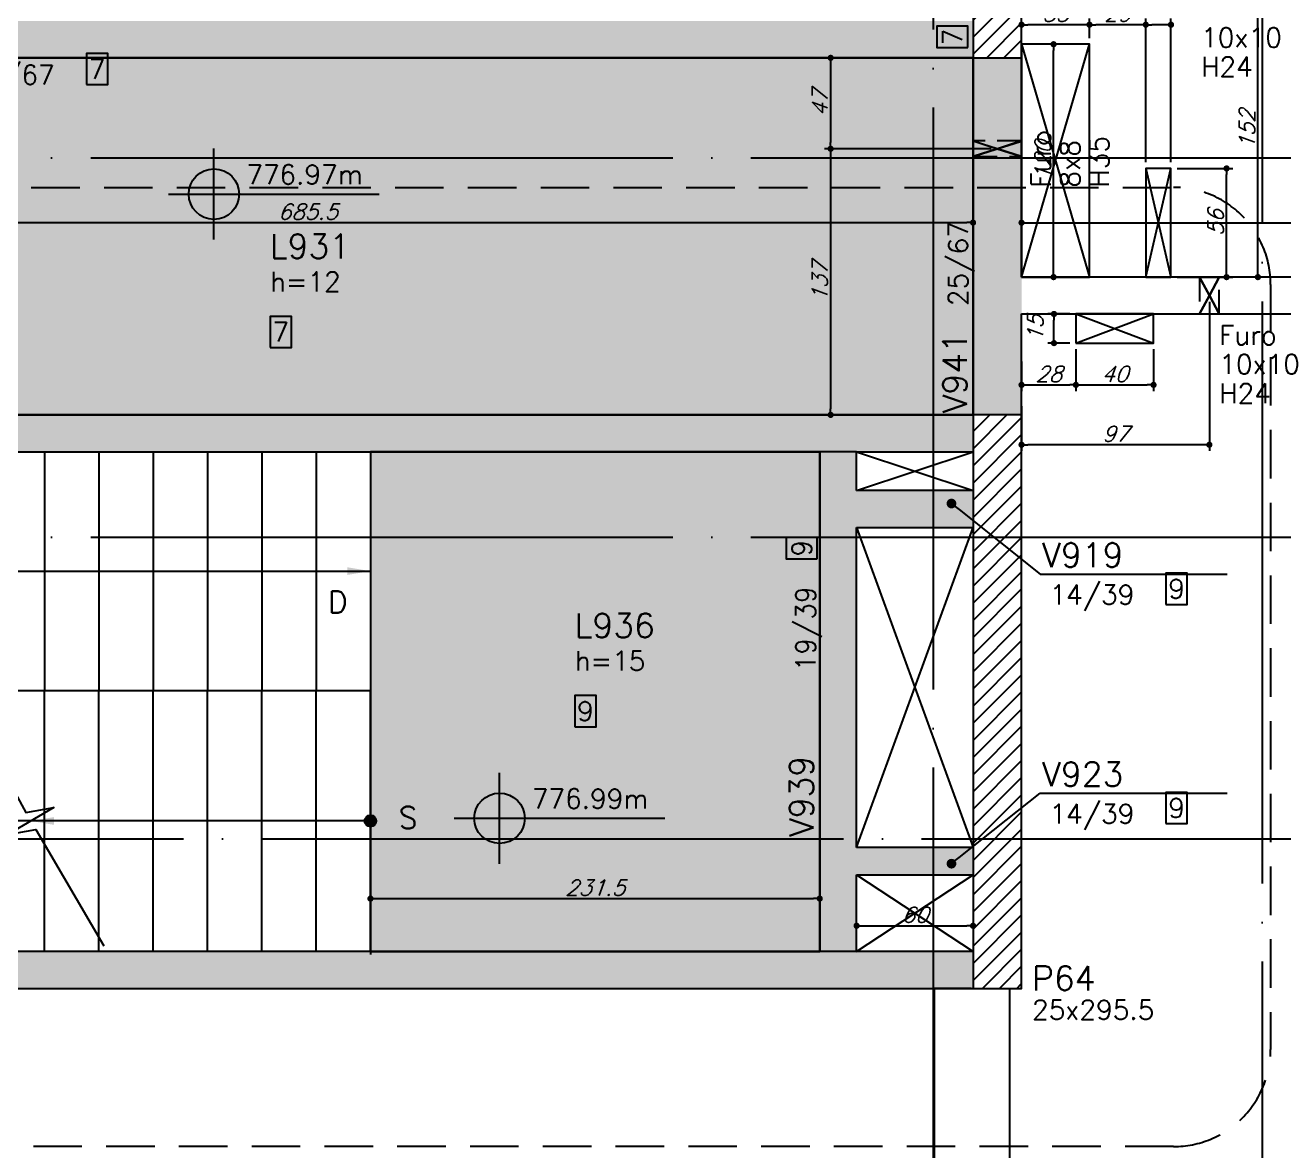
# Model space of a CAD drawing. Extents: x -4245 to 5400, y -2094 to 2406.
# Drawn here: x -1727 to -1079, y 43 to 623 of the extents above; entities that cross this region are included whole.
import ezdxf
from ezdxf import colors
from ezdxf.entities.mleader import LeaderData, LeaderLine
from ezdxf.enums import TextEntityAlignment as Align
from ezdxf.math import Vec2, Vec3

# ---------------------------------------------------------------- set-up
doc = ezdxf.new("R2010")
doc.units = 0
doc.header["$LTSCALE"] = 50
doc.header["$MEASUREMENT"] = 0
for name, pattern in [('DASHED', [0.75, 0.5, -0.25]), ('EIXO', [6.8, 6, -0.4, 0, -0.4]), ('HIDDEN', [0.375, 0.25, -0.125])]:
    doc.linetypes.add(name, pattern=pattern)
doc.layers.get('0').update_dxf_attribs({"linetype": 'CONTINUOUS'})
doc.layers.get('DEFPOINTS').update_dxf_attribs({"linetype": 'CONTINUOUS'})
for name, color, linetype in [('F-AUX', 2, 'CONTINUOUS'), ('F-AUX-RED', 1, 'CONTINUOUS'), ('F-COTAS', 106, 'CONTINUOUS'), ('F-COTAS-FUROS', 50, 'CONTINUOUS'), ('F-DESNIVEL-1', 254, 'CONTINUOUS'), ('F-EIXO', 12, 'EIXO'), ('F-ESCADAS', 2, 'CONTINUOUS'), ('F-FURO-PAREDE', 2, 'HIDDEN'), ('F-FURO-PAREDE-TEXTOS', 2, 'CONTINUOUS'), ('F-LAJES', 3, 'CONTINUOUS'), ('F-LAJES-DIM', 2, 'CONTINUOUS'), ('F-LAJES-NOME', 4, 'CONTINUOUS'), ('F-LAJES-R', 254, 'CONTINUOUS'), ('F-NÍVEL-PLANTA', 2, 'CONTINUOUS'), ('F-PILARES-DIM', 172, 'CONTINUOUS'), ('F-PILARES-HACH', 174, 'CONTINUOUS'), ('F-PILARES-NOME', 170, 'CONTINUOUS'), ('F-PILARES-S', 170, 'CONTINUOUS'), ('F-TEXTO', 6, 'CONTINUOUS'), ('F-VIGAS', 3, 'CONTINUOUS'), ('F-VIGAS-DIM', 2, 'CONTINUOUS'), ('F-VIGAS-NOME', 4, 'CONTINUOUS'), ('F-VÃO', 1, 'CONTINUOUS')]:
    doc.layers.add(name, color=color, linetype=linetype)
doc.layers.add('F-DESNIVEL-2', color=7, linetype='CONTINUOUS', true_color=0xffd1e8)
doc.styles.add('5385-ARQ-PB-BAS-PLA-TER-TORRE-A-106-TXT$0$R60-75', font='simplex.shx', dxfattribs={"height": 0.1125})
doc.styles.add('CP-TEXT-INCL', font='simplex.shx', dxfattribs={"oblique": 20})
doc.styles.add('MCP', font='simplex.shx')
doc.styles.add('ROMANS', font='simplex.shx')
doc.styles.get("Standard").update_dxf_attribs({"font": 'simplex.shx'})
doc.dimstyles.new('CP-COTAS-50', dxfattribs={"dimscale": 0.64, "dimtxt": 12.5, "dimasz": 5, "dimexe": 5, "dimexo": 5, "dimgap": 2.5, "dimtad": 1, "dimdec": 1, "dimdsep": 46, "dimtxsty": 'CP-TEXT-INCL', "dimblk1": 'DOT', "dimblk2": 'DOT', "dimsah": 1, "dimcen": 9, "dimclrd": 256, "dimclre": 256, "dimclrt": 256, "dimadec": 0, "dimazin": 0, "dimtfac": 1, "dimtdec": 1, "dimtmove": 2, "dimatfit": 3, "dimldrblk": 'DOT', "dimfxl": 0, "dimtolj": 1, "dimarcsym": 0})

# ---------------------------------------------------------------- blocks, each defined once
blk = doc.blocks.new('*U4')
at = {"layer": 'F-LAJES-DIM', "color": 1}
blk.add_lwpolyline([(0, 0), (11, 0), (11, 16), (0, 16)], close=True, dxfattribs=at)
at = {"layer": 'F-LAJES-DIM', "style": 'MCP'}
blk.add_attdef('DIM', text='', height=10, dxfattribs=at).set_placement((5.5, 8), align=Align.MIDDLE_CENTER)
blk = doc.blocks.new('*U6')
at = {"layer": 'F-VIGAS-DIM', "color": 1}
blk.add_lwpolyline([(0, 0), (11, 0), (11, 16), (0, 16)], close=True, dxfattribs=at)
at = {"layer": 'F-VIGAS-DIM', "style": 'MCP'}
blk.add_attdef('DIM', text='', height=10, dxfattribs=at).set_placement((5.5, 8), align=Align.MIDDLE_CENTER)
blk = doc.blocks.new('Nível - Planta')
at = {"layer": 'F-NÍVEL-PLANTA'}
h = blk.add_hatch(color=71, dxfattribs=at)
h.paths.add_polyline_path([(0, 0), (0, 0.26, 0.414214), (-0.26, 0)])
h.paths.add_polyline_path([(0.26, 0), (0, 0), (0, -0.26, 0.414214)])
for p, q in [((0, -0.469), (0, 0.469)), ((-0.469, 0), (1.704, 0))]:
    blk.add_line(p, q, dxfattribs=at)
blk.add_circle((0, 0), 0.26, dxfattribs=at)
at = {"layer": 'F-TEXTO', "color": 3, "style": 'MCP'}
blk.add_attdef('NÍVEL', (0.333, 0.102), '', height=0.2, dxfattribs=at)
blk = doc.blocks.new('_DOT')
at = {"color": 0, "linetype": 'ByBlock'}
blk.add_line((-0.5, 0), (-1, 0), dxfattribs=at)
at = {"color": 0, "linetype": 'ByBlock', "const_width": 0.5}
blk.add_lwpolyline([(-0.25, 0, 1), (0.25, 0, 1)], format="xyb", close=True, dxfattribs=at)
blk = doc.blocks.new('*D32')
at = {"layer": 'DEFPOINTS', "color": 0, "linetype": 'Continuous', "transparency": 16777216}
for p in [(-1092.21, 645.5), (-1092.21, 645.5), (-1092.21, 493.5)]:
    blk.add_point(p, dxfattribs=at)
at = {"layer": 'F-COTAS', "linetype": 'Continuous', "lineweight": -2, "transparency": 16777216}
blk.add_line((-1092.21, 496.7), (-1092.21, 642.3), dxfattribs=at)
at = {"layer": 'F-COTAS', "linetype": 'Continuous', "lineweight": -2, "transparency": 16777216, "xscale": 3.2, "yscale": 3.2, "zscale": 3.2}
for p, rotation in [((-1092.21, 645.5), 90), ((-1092.21, 493.5), 270)]:
    blk.add_blockref('_DOT', p, dxfattribs=dict(at, rotation=rotation))
at = {"layer": 'F-COTAS', "linetype": 'Continuous', "transparency": 16777216, "insert": (-1097.81, 569.5), "char_height": 8, "attachment_point": 5, "rotation": 90, "style": 'CP-TEXT-INCL'}
blk.add_mtext('\\A1;152', dxfattribs=at)
blk = doc.blocks.new('*D95')
at = {"layer": 'DEFPOINTS', "color": 0, "linetype": 'Continuous', "transparency": 16777216}
for p in [(-1549.5, 173.25), (-1318, 173.25), (-1318, 173.25)]:
    blk.add_point(p, dxfattribs=at)
at = {"layer": 'F-COTAS', "linetype": 'Continuous', "lineweight": -2, "transparency": 16777216}
blk.add_line((-1546.3, 173.25), (-1321.2, 173.25), dxfattribs=at)
at = {"layer": 'F-COTAS', "linetype": 'Continuous', "lineweight": -2, "transparency": 16777216, "xscale": 3.2, "yscale": 3.2, "zscale": 3.2, "rotation": 180}
blk.add_blockref('_DOT', (-1549.5, 173.25), dxfattribs=at)
at = {"layer": 'F-COTAS', "linetype": 'Continuous', "lineweight": -2, "transparency": 16777216, "xscale": 3.2, "yscale": 3.2, "zscale": 3.2}
blk.add_blockref('_DOT', (-1318, 173.25), dxfattribs=at)
at = {"layer": 'F-COTAS', "linetype": 'Continuous', "transparency": 16777216, "insert": (-1433.75, 178.85), "char_height": 8, "attachment_point": 5, "style": 'CP-TEXT-INCL'}
blk.add_mtext('\\A1;231.5', dxfattribs=at)
blk = doc.blocks.new('*D96')
at = {"layer": 'DEFPOINTS', "color": 0, "linetype": 'Continuous', "transparency": 16777216}
for p in [(-1299, 159.25), (-1239, 159.25), (-1239, 159.25)]:
    blk.add_point(p, dxfattribs=at)
at = {"layer": 'F-COTAS', "linetype": 'Continuous', "lineweight": -2, "transparency": 16777216}
blk.add_line((-1295.8, 159.25), (-1242.2, 159.25), dxfattribs=at)
at = {"layer": 'F-COTAS', "linetype": 'Continuous', "lineweight": -2, "transparency": 16777216, "xscale": 3.2, "yscale": 3.2, "zscale": 3.2, "rotation": 180}
blk.add_blockref('_DOT', (-1299, 159.25), dxfattribs=at)
at = {"layer": 'F-COTAS', "linetype": 'Continuous', "lineweight": -2, "transparency": 16777216, "xscale": 3.2, "yscale": 3.2, "zscale": 3.2}
blk.add_blockref('_DOT', (-1239, 159.25), dxfattribs=at)
at = {"layer": 'F-COTAS', "linetype": 'Continuous', "transparency": 16777216, "insert": (-1269, 164.85), "char_height": 8, "attachment_point": 5, "style": 'CP-TEXT-INCL'}
blk.add_mtext('\\A1;60', dxfattribs=at)
blk = doc.blocks.new('*D101')
at = {"layer": 'DEFPOINTS', "color": 0, "linetype": 'Continuous', "transparency": 16777216}
for p in [(-1214, 521.55), (-559, 521.55), (-559, 521.55)]:
    blk.add_point(p, dxfattribs=at)
at = {"layer": 'F-COTAS', "linetype": 'Continuous', "lineweight": -2, "transparency": 16777216}
blk.add_line((-1210.8, 521.55), (-562.2, 521.55), dxfattribs=at)
at = {"layer": 'F-COTAS', "linetype": 'Continuous', "lineweight": -2, "transparency": 16777216, "xscale": 3.2, "yscale": 3.2, "zscale": 3.2, "rotation": 180}
blk.add_blockref('_DOT', (-1214, 521.55), dxfattribs=at)
at = {"layer": 'F-COTAS', "linetype": 'Continuous', "lineweight": -2, "transparency": 16777216, "xscale": 3.2, "yscale": 3.2, "zscale": 3.2}
blk.add_blockref('_DOT', (-559, 521.55), dxfattribs=at)
at = {"layer": 'F-COTAS', "linetype": 'Continuous', "transparency": 16777216, "insert": (-886.5, 527.15), "char_height": 8, "attachment_point": 5, "style": 'CP-TEXT-INCL'}
blk.add_mtext('\\A1;655', dxfattribs=at)
blk = doc.blocks.new('*D137')
at = {"layer": 'DEFPOINTS', "color": 0, "linetype": 'Continuous', "transparency": 16777216}
for p in [(-1924.5, 521.58), (-1239, 521.58), (-1239, 521.58)]:
    blk.add_point(p, dxfattribs=at)
at = {"layer": 'F-COTAS', "linetype": 'Continuous', "lineweight": -2, "transparency": 16777216}
blk.add_line((-1921.3, 521.58), (-1242.2, 521.58), dxfattribs=at)
at = {"layer": 'F-COTAS', "linetype": 'Continuous', "lineweight": -2, "transparency": 16777216, "xscale": 3.2, "yscale": 3.2, "zscale": 3.2, "rotation": 180}
blk.add_blockref('_DOT', (-1924.5, 521.58), dxfattribs=at)
at = {"layer": 'F-COTAS', "linetype": 'Continuous', "lineweight": -2, "transparency": 16777216, "xscale": 3.2, "yscale": 3.2, "zscale": 3.2}
blk.add_blockref('_DOT', (-1239, 521.58), dxfattribs=at)
at = {"layer": 'F-COTAS', "linetype": 'Continuous', "transparency": 16777216, "insert": (-1581.75, 527.18), "char_height": 8, "attachment_point": 5, "style": 'CP-TEXT-INCL'}
blk.add_mtext('\\A1;685.5', dxfattribs=at)
blk = doc.blocks.new('*U151')
at = {"layer": 'F-EIXO'}
blk.add_line((0, 0), (7285, 0), dxfattribs=at)
at = {"layer": 'F-TEXTO', "style": 'ROMANS'}
blk.add_attdef('EIXO', text='', height=17.5, dxfattribs=at).set_placement((-28.2072, 0), align=Align.MIDDLE_CENTER)
blk = doc.blocks.new('*U167')
at = {"layer": 'F-EIXO'}
blk.add_line((0, 0), (7285, 0), dxfattribs=at)
at = {"layer": 'F-TEXTO', "style": 'ROMANS'}
blk.add_attdef('EIXO', text='', height=17.5, dxfattribs=at).set_placement((-28.2072, 0), align=Align.MIDDLE_CENTER)
blk = doc.blocks.new('*U171')
at = {"layer": 'F-EIXO'}
blk.add_line((0, 0), (0, -2655), dxfattribs=at)
at = {"layer": 'F-TEXTO', "style": 'ROMANS'}
blk.add_attdef('EIXO', text='', height=17.5, rotation=360, dxfattribs=at).set_placement((0, 28.21), align=Align.MIDDLE_CENTER)
blk = doc.blocks.new('*U172')
at = {"layer": 'F-EIXO'}
blk.add_line((0, 0), (7197, 0), dxfattribs=at)
at = {"layer": 'F-TEXTO', "style": 'ROMANS'}
blk.add_attdef('EIXO', text='', height=17.5, dxfattribs=at).set_placement((-28.2072, 0), align=Align.MIDDLE_CENTER)
blk = doc.blocks.new('*U183')
at = {"layer": 'F-EIXO'}
blk.add_line((0, 0), (0, -2755), dxfattribs=at)
at = {"layer": 'F-TEXTO', "style": 'ROMANS'}
blk.add_attdef('EIXO', text='', height=17.5, rotation=360, dxfattribs=at).set_placement((0, 28.2072), align=Align.MIDDLE_CENTER)
blk = doc.blocks.new('*U363')
at = {"layer": 'F-VÃO'}
for p, q in [((0, 0), (40, 15)), ((0, 15), (40, 0))]:
    blk.add_line(p, q, dxfattribs=at)
at = {"layer": 'F-VÃO', "color": 3}
blk.add_lwpolyline([(0, 0), (40, 0), (40, 15), (0, 15)], close=True, dxfattribs=at)
blk = doc.blocks.new('*U366')
at = {"layer": 'F-VÃO'}
for p, q in [((0, 0), (35, 120)), ((0, 120), (35, 0))]:
    blk.add_line(p, q, dxfattribs=at)
at = {"layer": 'F-VÃO', "color": 3}
blk.add_lwpolyline([(0, 0), (35, 0), (35, 120), (0, 120)], close=True, dxfattribs=at)
blk = doc.blocks.new('*U369')
at = {"layer": 'F-VÃO'}
for p, q in [((0, 0), (13, 56)), ((0, 56), (13, 0))]:
    blk.add_line(p, q, dxfattribs=at)
at = {"layer": 'F-VÃO', "color": 3}
blk.add_lwpolyline([(0, 0), (13, 0), (13, 56), (0, 56)], close=True, dxfattribs=at)
blk = doc.blocks.new('*D441')
at = {"layer": 'DEFPOINTS', "color": 0, "linetype": 'Continuous', "transparency": 16777216}
for p in [(-1137, 549.5), (-1108.38, 549.5), (-1137, 493.5)]:
    blk.add_point(p, dxfattribs=at)
at = {"layer": 'F-COTAS-FUROS', "linetype": 'Continuous', "lineweight": -2, "transparency": 16777216}
for p, q in [((-1133.8, 549.5), (-1105.18, 549.5)), ((-1108.38, 496.7), (-1108.38, 546.3)), ((-1133.8, 493.5), (-1105.18, 493.5))]:
    blk.add_line(p, q, dxfattribs=at)
at = {"layer": 'F-COTAS-FUROS', "linetype": 'Continuous', "lineweight": -2, "transparency": 16777216, "xscale": 3.2, "yscale": 3.2, "zscale": 3.2}
for p, rotation in [((-1108.38, 549.5), 90), ((-1108.38, 493.5), 270)]:
    blk.add_blockref('_DOT', p, dxfattribs=dict(at, rotation=rotation))
at = {"layer": 'F-COTAS-FUROS', "linetype": 'Continuous', "transparency": 16777216, "insert": (-1113.98, 521.5), "char_height": 8, "attachment_point": 5, "rotation": 90, "style": 'CP-TEXT-INCL'}
blk.add_mtext('\\A1;56', dxfattribs=at)
blk = doc.blocks.new('*D442')
at = {"layer": 'DEFPOINTS', "color": 0, "linetype": 'Continuous', "transparency": 16777216}
for p in [(-1150, 623.57), (-1150, 549.5), (-1137, 549.5)]:
    blk.add_point(p, dxfattribs=at)
at = {"layer": 'F-COTAS-FUROS', "linetype": 'Continuous', "lineweight": -2, "transparency": 16777216}
for p, q in [((-1150, 552.7), (-1150, 626.77)), ((-1140.2, 623.57), (-1146.8, 623.57)), ((-1137, 552.7), (-1137, 626.77))]:
    blk.add_line(p, q, dxfattribs=at)
at = {"layer": 'F-COTAS-FUROS', "linetype": 'Continuous', "lineweight": -2, "transparency": 16777216, "xscale": 3.2, "yscale": 3.2, "zscale": 3.2, "rotation": 180}
blk.add_blockref('_DOT', (-1150, 623.57), dxfattribs=at)
at = {"layer": 'F-COTAS-FUROS', "linetype": 'Continuous', "lineweight": -2, "transparency": 16777216, "xscale": 3.2, "yscale": 3.2, "zscale": 3.2}
blk.add_blockref('_DOT', (-1137, 623.57), dxfattribs=at)
at = {"layer": 'F-COTAS-FUROS', "linetype": 'Continuous', "transparency": 16777216, "insert": (-1143.5, 633.17), "char_height": 8, "attachment_point": 5, "style": 'CP-TEXT-INCL'}
blk.add_mtext('\\A1;13', dxfattribs=at)
blk = doc.blocks.new('*D443')
at = {"layer": 'DEFPOINTS', "color": 0, "linetype": 'Continuous', "transparency": 16777216}
for p in [(-1179, 623.57), (-1179, 613.5), (-1150, 549.5)]:
    blk.add_point(p, dxfattribs=at)
at = {"layer": 'F-COTAS-FUROS', "linetype": 'Continuous', "lineweight": -2, "transparency": 16777216}
for p, q in [((-1179, 616.7), (-1179, 626.77)), ((-1153.2, 623.57), (-1175.8, 623.57)), ((-1150, 552.7), (-1150, 626.77))]:
    blk.add_line(p, q, dxfattribs=at)
at = {"layer": 'F-COTAS-FUROS', "linetype": 'Continuous', "lineweight": -2, "transparency": 16777216, "xscale": 3.2, "yscale": 3.2, "zscale": 3.2, "rotation": 180}
blk.add_blockref('_DOT', (-1179, 623.57), dxfattribs=at)
at = {"layer": 'F-COTAS-FUROS', "linetype": 'Continuous', "lineweight": -2, "transparency": 16777216, "xscale": 3.2, "yscale": 3.2, "zscale": 3.2}
blk.add_blockref('_DOT', (-1150, 623.57), dxfattribs=at)
at = {"layer": 'F-COTAS-FUROS', "linetype": 'Continuous', "transparency": 16777216, "insert": (-1164.5, 629.17), "char_height": 8, "attachment_point": 5, "style": 'CP-TEXT-INCL'}
blk.add_mtext('\\A1;29', dxfattribs=at)
blk = doc.blocks.new('*D444')
at = {"layer": 'DEFPOINTS', "color": 0, "linetype": 'Continuous', "transparency": 16777216}
for p in [(-1214, 623.57), (-1214, 617.11), (-1179, 613.5)]:
    blk.add_point(p, dxfattribs=at)
at = {"layer": 'F-COTAS-FUROS', "linetype": 'Continuous', "lineweight": -2, "transparency": 16777216}
for p, q in [((-1214, 620.31), (-1214, 626.77)), ((-1182.2, 623.57), (-1210.8, 623.57)), ((-1179, 616.7), (-1179, 626.77))]:
    blk.add_line(p, q, dxfattribs=at)
at = {"layer": 'F-COTAS-FUROS', "linetype": 'Continuous', "lineweight": -2, "transparency": 16777216, "xscale": 3.2, "yscale": 3.2, "zscale": 3.2, "rotation": 180}
blk.add_blockref('_DOT', (-1214, 623.57), dxfattribs=at)
at = {"layer": 'F-COTAS-FUROS', "linetype": 'Continuous', "lineweight": -2, "transparency": 16777216, "xscale": 3.2, "yscale": 3.2, "zscale": 3.2}
blk.add_blockref('_DOT', (-1179, 623.57), dxfattribs=at)
at = {"layer": 'F-COTAS-FUROS', "linetype": 'Continuous', "transparency": 16777216, "insert": (-1196.5, 629.17), "char_height": 8, "attachment_point": 5, "style": 'CP-TEXT-INCL'}
blk.add_mtext('\\A1;35', dxfattribs=at)
blk = doc.blocks.new('*D445')
at = {"layer": 'DEFPOINTS', "color": 0, "linetype": 'Continuous', "transparency": 16777216}
for p in [(-1197.51, 613.5), (-1184.72, 613.5), (-1184.72, 493.5)]:
    blk.add_point(p, dxfattribs=at)
at = {"layer": 'F-COTAS-FUROS', "linetype": 'Continuous', "lineweight": -2, "transparency": 16777216}
for p, q in [((-1187.92, 613.5), (-1200.71, 613.5)), ((-1197.51, 496.7), (-1197.51, 610.3)), ((-1187.92, 493.5), (-1200.71, 493.5))]:
    blk.add_line(p, q, dxfattribs=at)
at = {"layer": 'F-COTAS-FUROS', "linetype": 'Continuous', "lineweight": -2, "transparency": 16777216, "xscale": 3.2, "yscale": 3.2, "zscale": 3.2}
for p, rotation in [((-1197.51, 613.5), 90), ((-1197.51, 493.5), 270)]:
    blk.add_blockref('_DOT', p, dxfattribs=dict(at, rotation=rotation))
at = {"layer": 'F-COTAS-FUROS', "linetype": 'Continuous', "transparency": 16777216, "insert": (-1203.11, 553.5), "char_height": 8, "attachment_point": 5, "rotation": 90, "style": 'CP-TEXT-INCL'}
blk.add_mtext('\\A1;120', dxfattribs=at)
blk = doc.blocks.new('*D446')
at = {"layer": 'DEFPOINTS', "color": 0, "linetype": 'Continuous', "transparency": 16777216}
for p in [(-1186, 459.5), (-1214, 453.3), (-1186, 437.97)]:
    blk.add_point(p, dxfattribs=at)
at = {"layer": 'F-COTAS-FUROS', "linetype": 'Continuous', "lineweight": -2, "transparency": 16777216}
for p, q in [((-1186, 456.3), (-1186, 434.77)), ((-1214, 450.1), (-1214, 434.77)), ((-1210.8, 437.97), (-1189.2, 437.97))]:
    blk.add_line(p, q, dxfattribs=at)
at = {"layer": 'F-COTAS-FUROS', "linetype": 'Continuous', "lineweight": -2, "transparency": 16777216, "xscale": 3.2, "yscale": 3.2, "zscale": 3.2, "rotation": 180}
blk.add_blockref('_DOT', (-1214, 437.97), dxfattribs=at)
at = {"layer": 'F-COTAS-FUROS', "linetype": 'Continuous', "lineweight": -2, "transparency": 16777216, "xscale": 3.2, "yscale": 3.2, "zscale": 3.2}
blk.add_blockref('_DOT', (-1186, 437.97), dxfattribs=at)
at = {"layer": 'F-COTAS-FUROS', "linetype": 'Continuous', "transparency": 16777216, "insert": (-1200, 443.57), "char_height": 8, "attachment_point": 5, "style": 'CP-TEXT-INCL'}
blk.add_mtext('\\A1;28', dxfattribs=at)
blk = doc.blocks.new('*D447')
at = {"layer": 'DEFPOINTS', "color": 0, "linetype": 'Continuous', "transparency": 16777216}
for p in [(-1186, 459.5), (-1146, 459.5), (-1146, 437.97)]:
    blk.add_point(p, dxfattribs=at)
at = {"layer": 'F-COTAS-FUROS', "linetype": 'Continuous', "lineweight": -2, "transparency": 16777216}
for p, q in [((-1186, 456.3), (-1186, 434.77)), ((-1146, 456.3), (-1146, 434.77)), ((-1182.8, 437.97), (-1149.2, 437.97))]:
    blk.add_line(p, q, dxfattribs=at)
at = {"layer": 'F-COTAS-FUROS', "linetype": 'Continuous', "lineweight": -2, "transparency": 16777216, "xscale": 3.2, "yscale": 3.2, "zscale": 3.2, "rotation": 180}
blk.add_blockref('_DOT', (-1186, 437.97), dxfattribs=at)
at = {"layer": 'F-COTAS-FUROS', "linetype": 'Continuous', "lineweight": -2, "transparency": 16777216, "xscale": 3.2, "yscale": 3.2, "zscale": 3.2}
blk.add_blockref('_DOT', (-1146, 437.97), dxfattribs=at)
at = {"layer": 'F-COTAS-FUROS', "linetype": 'Continuous', "transparency": 16777216, "insert": (-1166, 443.57), "char_height": 8, "attachment_point": 5, "style": 'CP-TEXT-INCL'}
blk.add_mtext('\\A1;40', dxfattribs=at)
blk = doc.blocks.new('*D448')
at = {"layer": 'DEFPOINTS', "color": 0, "linetype": 'Continuous', "transparency": 16777216}
for p in [(-1197.29, 474.5), (-1186, 474.5), (-1186, 459.5)]:
    blk.add_point(p, dxfattribs=at)
at = {"layer": 'F-COTAS-FUROS', "linetype": 'Continuous', "lineweight": -2, "transparency": 16777216}
for p, q in [((-1189.2, 474.5), (-1200.49, 474.5)), ((-1197.29, 462.7), (-1197.29, 471.3)), ((-1189.2, 459.5), (-1200.49, 459.5))]:
    blk.add_line(p, q, dxfattribs=at)
at = {"layer": 'F-COTAS-FUROS', "linetype": 'Continuous', "lineweight": -2, "transparency": 16777216, "xscale": 3.2, "yscale": 3.2, "zscale": 3.2}
for p, rotation in [((-1197.29, 474.5), 90), ((-1197.29, 459.5), 270)]:
    blk.add_blockref('_DOT', p, dxfattribs=dict(at, rotation=rotation))
at = {"layer": 'F-COTAS-FUROS', "linetype": 'Continuous', "transparency": 16777216, "insert": (-1206.89, 467), "char_height": 8, "attachment_point": 5, "rotation": 90, "style": 'CP-TEXT-INCL'}
blk.add_mtext('\\A1;15', dxfattribs=at)
blk = doc.blocks.new('*D482')
at = {"layer": 'DEFPOINTS', "color": 0, "linetype": 'Continuous', "transparency": 16777216}
for p in [(-1117.23, 484), (-1214, 430.18), (-1214, 407.12)]:
    blk.add_point(p, dxfattribs=at)
at = {"layer": 'F-COTAS-FUROS', "linetype": 'Continuous', "lineweight": -2, "transparency": 16777216}
for p, q in [((-1117.23, 480.8), (-1117.23, 403.92)), ((-1214, 426.98), (-1214, 403.92)), ((-1120.43, 407.12), (-1210.8, 407.12))]:
    blk.add_line(p, q, dxfattribs=at)
at = {"layer": 'F-COTAS-FUROS', "linetype": 'Continuous', "lineweight": -2, "transparency": 16777216, "xscale": 3.2, "yscale": 3.2, "zscale": 3.2, "rotation": 180}
blk.add_blockref('_DOT', (-1214, 407.12), dxfattribs=at)
at = {"layer": 'F-COTAS-FUROS', "linetype": 'Continuous', "lineweight": -2, "transparency": 16777216, "xscale": 3.2, "yscale": 3.2, "zscale": 3.2}
blk.add_blockref('_DOT', (-1117.23, 407.12), dxfattribs=at)
at = {"layer": 'F-COTAS-FUROS', "linetype": 'Continuous', "transparency": 16777216, "insert": (-1165.62, 412.72), "char_height": 8, "attachment_point": 5, "style": 'CP-TEXT-INCL'}
blk.add_mtext('\\A1;97', dxfattribs=at)
blk = doc.blocks.new('*D484')
at = {"layer": 'DEFPOINTS', "color": 0, "linetype": 'Continuous', "transparency": 16777216}
for p in [(-1226.5, 559.66), (-1312.38, 422.5), (-1268.02, 422.5)]:
    blk.add_point(p, dxfattribs=at)
at = {"layer": 'F-COTAS-FUROS', "linetype": 'Continuous', "lineweight": -2, "transparency": 16777216}
for p, q in [((-1229.7, 559.66), (-1315.58, 559.66)), ((-1312.38, 556.46), (-1312.38, 425.7)), ((-1271.22, 422.5), (-1315.58, 422.5))]:
    blk.add_line(p, q, dxfattribs=at)
at = {"layer": 'F-COTAS-FUROS', "linetype": 'Continuous', "lineweight": -2, "transparency": 16777216, "xscale": 3.2, "yscale": 3.2, "zscale": 3.2}
for p, rotation in [((-1312.38, 559.66), 90), ((-1312.38, 422.5), 270)]:
    blk.add_blockref('_DOT', p, dxfattribs=dict(at, rotation=rotation))
at = {"layer": 'F-COTAS-FUROS', "linetype": 'Continuous', "transparency": 16777216, "insert": (-1317.98, 491.08), "char_height": 8, "attachment_point": 5, "rotation": 90, "style": 'CP-TEXT-INCL'}
blk.add_mtext('\\A1;137', dxfattribs=at)
blk = doc.blocks.new('*D485')
at = {"layer": 'DEFPOINTS', "color": 0, "linetype": 'Continuous', "transparency": 16777216}
for p in [(-1298.47, 606.5), (-1312.38, 559.66), (-1298.47, 559.66)]:
    blk.add_point(p, dxfattribs=at)
at = {"layer": 'F-COTAS-FUROS', "linetype": 'Continuous', "lineweight": -2, "transparency": 16777216}
for p, q in [((-1301.67, 606.5), (-1315.58, 606.5)), ((-1312.38, 603.3), (-1312.38, 562.86)), ((-1301.67, 559.66), (-1315.58, 559.66))]:
    blk.add_line(p, q, dxfattribs=at)
at = {"layer": 'F-COTAS-FUROS', "linetype": 'Continuous', "lineweight": -2, "transparency": 16777216, "xscale": 3.2, "yscale": 3.2, "zscale": 3.2}
for p, rotation in [((-1312.38, 606.5), 90), ((-1312.38, 559.66), 270)]:
    blk.add_blockref('_DOT', p, dxfattribs=dict(at, rotation=rotation))
at = {"layer": 'F-COTAS-FUROS', "linetype": 'Continuous', "transparency": 16777216, "insert": (-1317.98, 583.08), "char_height": 8, "attachment_point": 5, "rotation": 90, "style": 'CP-TEXT-INCL'}
blk.add_mtext('\\A1;47', dxfattribs=at)

msp = doc.modelspace()

# ---------------------------------------------------------------- hatches: boundary and pattern name
at = {"layer": 'F-AUX'}
h = msp.add_hatch(color=1, dxfattribs=at)
edge = h.paths.add_edge_path()
edge.add_arc((-1549.5, 213.25), 3, 0, 360)
at = {"layer": 'F-PILARES-HACH', "linetype": 'Continuous'}
h = msp.add_hatch(dxfattribs=at)
h.set_pattern_fill('ANSI31', color=256, scale=50, style=0)
h.paths.add_polyline_path([(-1239, 606.5), (-1214, 606.5), (-1214, 904.5), (-1239, 904.5)], flags=16)
h = msp.add_hatch(dxfattribs=at)
h.set_pattern_fill('ANSI31', color=256, scale=50, style=0)
h.paths.add_polyline_path([(-1239, 127), (-1214, 127), (-1214, 422.5), (-1239, 422.5)], flags=16)

# ---------------------------------------------------------------- linework, layer by layer
at = {"layer": 'F-AUX', "color": 1}
for points in [[(-1549.5, 213.25), (-1870.5, 213.25), (-1870.5, 342), (-1549.5, 342)], [(-1760.394, 278.595), (-1727.026, 217.565), (-1712.645, 220.191), (-1736.355, 206.309), (-1721.974, 208.935), (-1686.827, 148.912)]]:
    msp.add_lwpolyline(points, dxfattribs=at)
msp.add_circle((-1549.5, 213.25), 3, dxfattribs=at)
for points in [[(-1561.5, 340), (-1549.5, 342), (-1561.5, 344)], [(-1712.5, 215.25), (-1724.5, 213.25), (-1712.5, 211.25)]]:
    msp.add_solid(points, dxfattribs=at)
at = {"layer": 'F-AUX-RED', "color": 4, "linetype": 'DASHED'}
msp.add_lwpolyline([(-1949.294, 539.758), (-1135.673, 539.758, -0.4142136), (-1085.673, 489.758), (-1085.673, 95.469, -0.4142136), (-1135.673, 45.469), (-1949.294, 45.469, -0.4142136), (-1999.294, 95.469), (-1999.294, 489.758, -0.4142136)], format="xyb", close=True, dxfattribs=at)
at = {"layer": 'F-DESNIVEL-1', "linetype": 'Continuous'}
for points in [[(-1318, 403.5), (-1549.5, 403.5), (-1549.5, 146)], [(-1318, 403.5), (-1549.5, 146), (-1318, 403.5)], [(-1318, 403.5), (-1549.5, 146), (-1318, 146)], [(-1299, 374), (-1299, 403.5), (-1318, 403.5)], [(-1299, 374), (-1318, 403.5), (-1318, 374)], [(-1318, 403.5), (-1318, 146), (-1318, 403.5)], [(-1318, 403.5), (-1318, 146), (-1318, 192.5)], [(-1318, 403.5), (-1318, 192.5), (-1318, 403.5)], [(-1318, 403.5), (-1318, 192.5), (-1318, 374)], [(-1318, 403.5), (-1318, 374), (-1318, 403.5)], [(-1299, 364.5), (-1239.1, 364.5), (-1239.1, 383.5)], [(-1299, 364.5), (-1239.1, 383.5), (-1299, 383.5)], [(-1299, 364.5), (-1299, 383.5), (-1299, 364.5)], [(-1299, 192.5), (-1299, 374), (-1318, 374)], [(-1299, 192.5), (-1318, 374), (-1318, 192.5)], [(-1299, 374), (-1318, 374), (-1299, 374)], [(-1299, 185.5), (-1239.1, 185.5), (-1239.1, 199.5)], [(-1299, 185.5), (-1239.1, 199.5), (-1299, 199.5)], [(-1299, 185.5), (-1299, 199.5), (-1299, 185.5)], [(-1299, 146), (-1299, 192.5), (-1318, 192.5)], [(-1299, 146), (-1318, 192.5), (-1318, 146)], [(-1299, 192.5), (-1318, 192.5), (-1299, 192.5)], [(-1308.5, 127), (-1308.5, 146), (-1924.4, 146)], [(-1308.5, 127), (-1924.4, 146), (-1924.4, 127)], [(-1299, 146), (-1318, 146), (-1299, 146)], [(-1308.5, 127), (-1239.1, 127), (-1239.1, 146)], [(-1308.5, 127), (-1239.1, 146), (-1308.5, 146)], [(-1308.5, 127), (-1308.5, 146), (-1308.5, 127)], [(-1308.5, 127), (-1924.4, 127), (-1308.5, 127)]]:
    msp.add_solid(points, dxfattribs=at)
at = {"layer": 'F-DESNIVEL-2', "linetype": 'Continuous'}
for points in [[(-1722.5, 606.5), (-1722.5, 625.5), (-1924.4, 625.5)], [(-1722.5, 606.5), (-1924.4, 625.5), (-1924.4, 606.5)], [(-1722.5, 606.5), (-1476, 606.5), (-1476, 625.5)], [(-1722.5, 606.5), (-1476, 625.5), (-1722.5, 625.5)], [(-1722.5, 606.5), (-1722.5, 625.5), (-1722.5, 606.5)], [(-1476, 606.5), (-1239.1, 606.5), (-1239.1, 625.5)], [(-1476, 606.5), (-1239.1, 625.5), (-1476, 625.5)], [(-1476, 606.5), (-1476, 625.5), (-1476, 606.5)], [(-1722.5, 606.5), (-1924.5, 606.5), (-1924.5, 422.5)], [(-1722.5, 606.5), (-1924.5, 422.5), (-1722.5, 606.5)], [(-1722.5, 606.5), (-1924.5, 422.5), (-1308.5, 422.5)], [(-1722.5, 606.5), (-1924.4, 606.5), (-1722.5, 606.5)], [(-1722.5, 606.5), (-1308.5, 422.5), (-1722.5, 606.5)], [(-1722.5, 606.5), (-1308.5, 422.5), (-1239, 422.5)], [(-1722.5, 606.5), (-1239, 422.5), (-1722.5, 606.5)], [(-1722.5, 606.5), (-1239, 422.5), (-1239, 484)], [(-1722.5, 606.5), (-1239, 484), (-1722.5, 606.5)], [(-1722.5, 606.5), (-1239, 484), (-1239, 606.5)], [(-1722.5, 606.5), (-1239, 606.5), (-1722.5, 606.5)], [(-1722.5, 606.5), (-1239, 606.5), (-1476, 606.5)], [(-1722.5, 606.5), (-1476, 606.5), (-1722.5, 606.5)], [(-1214, 484), (-1214, 606.4), (-1239, 606.4)], [(-1214, 484), (-1239, 606.4), (-1239, 484)], [(-1214, 484), (-1239, 484), (-1239, 422.6)], [(-1214, 484), (-1239, 422.6), (-1214, 422.6)], [(-1214, 484), (-1239, 484), (-1214, 484)], [(-1214, 484), (-1214, 422.6), (-1214, 484)], [(-1308.5, 403.5), (-1308.5, 422.5), (-1924.4, 422.5)], [(-1308.5, 403.5), (-1924.4, 422.5), (-1924.4, 403.5)], [(-1308.5, 403.5), (-1239.1, 403.5), (-1239.1, 422.5)], [(-1308.5, 403.5), (-1239.1, 422.5), (-1308.5, 422.5)], [(-1308.5, 403.5), (-1308.5, 422.5), (-1308.5, 403.5)], [(-1308.5, 403.5), (-1924.4, 403.5), (-1308.5, 403.5)]]:
    msp.add_solid(points, dxfattribs=at)
at = {"layer": 'F-ESCADAS', "linetype": 'Continuous'}
for points in [[(-1717.5, 403.5), (-1717.5, 280.5)], [(-1689.5, 403.5), (-1689.5, 280.5)], [(-1661.5, 403.5), (-1661.5, 280.5)], [(-1633.5, 403.5), (-1633.5, 280.5)], [(-1605.5, 403.5), (-1605.5, 280.5)], [(-1577.5, 403.5), (-1577.5, 280.5)], [(-1549.5, 403.5), (-1549.5, 280.5)], [(-1801.5, 280.5), (-1549.5, 280.5)], [(-1717.5, 146), (-1717.5, 280.5)], [(-1689.5, 146), (-1689.5, 280.5)], [(-1661.5, 146), (-1661.5, 280.5)], [(-1633.5, 146), (-1633.5, 280.5)], [(-1605.5, 146), (-1605.5, 280.5)], [(-1577.5, 146), (-1577.5, 280.5)], [(-1549.5, 146), (-1549.5, 280.5)]]:
    msp.add_lwpolyline(points, dxfattribs=at)
at = {"layer": 'F-FURO-PAREDE'}
for points in [[(-1226.5, 559.656), (-1214, 555.656), (-1214, 563.656), (-1226.5, 559.656), (-1214, 563.656), (-1239, 563.656), (-1226.5, 559.656), (-1239, 563.656), (-1239, 555.656), (-1226.5, 559.656), (-1239, 555.656), (-1214, 555.656), (-1226.5, 559.656)], [(-1117.235, 484), (-1122.235, 474.5), (-1112.235, 474.5), (-1117.235, 484), (-1112.235, 474.5), (-1112.235, 493.5), (-1117.235, 484), (-1112.235, 493.5), (-1122.235, 493.5), (-1117.235, 484), (-1122.235, 493.5), (-1122.235, 474.5), (-1117.235, 484)]]:
    msp.add_lwpolyline(points, dxfattribs=at)
at = {"layer": 'F-LAJES', "linetype": 'Continuous'}
msp.add_line((-1549.5, 403.5), (-1549.5, 144.47), dxfattribs=at)
at = {"layer": 'F-LAJES-R', "linetype": 'Continuous'}
for points in [[(-1722.5, 606.5), (-1924.5, 606.5), (-1924.5, 422.5), (-1308.5, 422.5), (-1239, 422.5), (-1239, 484), (-1239, 606.5), (-1476, 606.5), (-1722.5, 606.5)], [(-1318, 403.5), (-1549.5, 403.5), (-1549.5, 146), (-1318, 146), (-1318, 192.5), (-1318, 374), (-1318, 403.5)]]:
    msp.add_lwpolyline(points, dxfattribs=at)
at = {"layer": 'F-PILARES-S', "linetype": 'Continuous'}
for points in [[(-1239, 606.5), (-1214, 606.5), (-1214, 904.5), (-1239, 904.5), (-1239, 606.5)], [(-1239, 127), (-1214, 127), (-1214, 422.5), (-1239, 422.5), (-1239, 127)]]:
    msp.add_lwpolyline(points, dxfattribs=at)
at = {"layer": 'F-VIGAS'}
for points in [[(-1924.5, 606.5), (-1722.5, 606.5)], [(-1722.5, 606.5), (-1476, 606.5)], [(-1476, 606.5), (-1239, 606.5)], [(-1239, 606.5), (-1239, 484)], [(-1214, 493.5), (-1214, 606.5)], [(-559, 493.5), (-1214, 493.5)], [(-1239, 484), (-1239, 422.5)], [(-1214, 474.5), (-559, 474.5)], [(-1214, 422.5), (-1214, 474.5)], [(-1308.5, 422.5), (-1924.5, 422.5)], [(-1239, 422.5), (-1308.5, 422.5)], [(-1924.5, 403.5), (-1318, 403.5)], [(-1318, 403.5), (-1318, 374)], [(-1299, 403.5), (-1318, 403.5)], [(-1299, 403.5), (-1239, 403.5)], [(-1299, 383.5), (-1299, 403.5)], [(-1239, 383.5), (-1299, 383.5)], [(-1318, 374), (-1318, 192.5)], [(-1299, 199.5), (-1299, 364.5)], [(-1299, 364.5), (-1239, 364.5)], [(-1239, 199.5), (-1299, 199.5)], [(-1318, 192.5), (-1318, 146)], [(-1299, 146), (-1299, 185.5)], [(-1299, 185.5), (-1239, 185.5)], [(-1318, 146), (-1924.5, 146)], [(-1299, 146), (-1318, 146)], [(-1239, 146), (-1299, 146)], [(-1924.5, 127), (-1308.5, 127)], [(-1308.5, 127), (-1239, 127)], [(-1259, 127), (-1259, -86)], [(-1240, 127), (-1259, 127)], [(-1220, -76.5), (-1220, 127)]]:
    msp.add_lwpolyline(points, dxfattribs=at)
at = {"layer": 'F-VÃO'}
for p, q in [((-1299, 383.5), (-1239, 403.5)), ((-1299, 403.5), (-1239, 383.5)), ((-1299, 199.5), (-1239, 364.5)), ((-1299, 364.5), (-1239, 199.5)), ((-1299, 146), (-1239, 185.5)), ((-1299, 185.5), (-1239, 146))]:
    msp.add_line(p, q, dxfattribs=at)

# ---------------------------------------------------------------- block references
at = {"layer": 'F-EIXO', "linetype": 'Continuous'}
for name, p in [('*U183', (-1259.5, 1941.357)), ('*U171', (-1090, 1841.357)), ('*U151', (-3734.274, 555)), ('*U167', (-3734.274, 359.5)), ('*U172', (-3646.32, 204))]:
    msp.add_blockref(name, p, dxfattribs=at)
at = {"layer": 'F-LAJES-DIM', "linetype": 'Continuous'}
for p, values in [((-1601.259, 457.262), {'DIM': '7'}), ((-1444.221, 261.841), {'DIM': '9'})]:
    msp.add_blockref('*U4', p, dxfattribs=at).add_auto_attribs(values)
at = {"layer": 'F-NÍVEL-PLANTA', "linetype": 'Continuous', "xscale": 50, "yscale": 50, "zscale": 50}
for p, values in [((-1630.164, 536.259), {'NÍVEL': '776.97m'}), ((-1482.987, 214.643), {'NÍVEL': '776.99m'})]:
    msp.add_blockref('Nível - Planta', p, dxfattribs=at).add_auto_attribs(values)
at = {"layer": 'F-VIGAS-DIM', "linetype": 'Continuous', "rotation": 90}
for p, values in [((-1241.647, 611.758), {'DIM': '7'}), ((-1319.255, 348.308), {'DIM': '9'})]:
    msp.add_blockref('*U6', p, dxfattribs=at).add_auto_attribs(values)
at = {"layer": 'F-VIGAS-DIM', "linetype": 'Continuous'}
for p, values in [((-1695.899, 592.746), {'DIM': '7'}), ((-1139.593, 324.875), {'DIM': '9'}), ((-1139.593, 211.953), {'DIM': '9'})]:
    msp.add_blockref('*U6', p, dxfattribs=at).add_auto_attribs(values)
at = {"layer": 'F-VÃO', "linetype": 'Continuous'}
for name, p in [('*U366', (-1214, 493.5)), ('*U369', (-1150, 493.5)), ('*U363', (-1186, 459.5))]:
    msp.add_blockref(name, p, dxfattribs=at)

# ---------------------------------------------------------------- texts
at = {"layer": 'F-AUX', "char_height": 11.25, "width": 61.37962, "style": '5385-ARQ-PB-BAS-PLA-TER-TORRE-A-106-TXT$0$R60-75'}
for s, insert, attachment_point in [('D', (-1561.248, 331.751), 3), ('S', (-1534.928, 220.634), 1)]:
    msp.add_mtext(s, dxfattribs=dict(at, insert=insert, attachment_point=attachment_point))
at = {"layer": 'F-FURO-PAREDE-TEXTOS', "linetype": 'Continuous', "style": 'MCP'}
for s, p in [('10x10', (-1121.449, 611.929)), ('H24', (-1121.449, 596.929)), ('Furo', (-1112.115, 458.614)), ('10x10', (-1112.115, 443.614)), ('H24', (-1112.115, 428.614))]:
    msp.add_text(s, height=10, dxfattribs=at).set_placement(p)
for s, p in [('Furo', (-1199, 539.656)), ('H35', (-1169, 539.656)), ('8x8', (-1184, 539.656))]:
    msp.add_text(s, height=10, rotation=90, dxfattribs=at).set_placement(p)
at = {"layer": 'F-LAJES-DIM', "linetype": 'Continuous', "style": 'MCP'}
for s, p in [('h=12', (-1601.259, 486.162)), ('h=15', (-1444.221, 290.741))]:
    msp.add_text(s, height=10, dxfattribs=at).set_placement(p)
at = {"layer": 'F-LAJES-NOME', "linetype": 'Continuous', "style": 'MCP'}
for s, p in [('L931', (-1601.259, 503.162)), ('L936', (-1444.221, 307.741))]:
    msp.add_text(s, height=12.5, dxfattribs=at).set_placement(p)
at = {"layer": 'F-PILARES-DIM', "linetype": 'Continuous', "style": 'MCP'}
msp.add_text('25x295.5', height=10, dxfattribs=at).set_placement((-1208.589, 110.959))
at = {"layer": 'F-PILARES-NOME', "linetype": 'Continuous', "style": 'MCP'}
msp.add_text('P64', height=12.5, dxfattribs=at).set_placement((-1208.589, 125.959))
at = {"layer": 'F-VIGAS-DIM', "linetype": 'Continuous', "style": 'MCP'}
for s, p in [('19/67', (-1755.899, 592.746)), ('14/39', (-1199.593, 324.875)), ('14/39', (-1199.593, 211.953))]:
    msp.add_text(s, height=10, dxfattribs=at).set_placement(p)
for s, p in [('25/67', (-1241.647, 478.607)), ('19/39', (-1320.228, 290.378))]:
    msp.add_text(s, height=10, rotation=90, dxfattribs=at).set_placement(p)
at = {"layer": 'F-VIGAS-NOME', "linetype": 'Continuous', "style": 'MCP'}
for s, p in [('V941', (-1242.125, 423.348)), ('V939', (-1321.125, 205))]:
    msp.add_text(s, height=12.5, rotation=90, dxfattribs=at).set_placement(p)
for s, p in [('V919', (-1203.319, 344.049)), ('V923', (-1203.319, 231.126))]:
    msp.add_text(s, height=12.5, dxfattribs=at).set_placement(p)

# ---------------------------------------------------------------- dimensions: what is measured, and where the dimension line sits
at = {"layer": 'F-COTAS', "linetype": 'Continuous'}
for base, p1, p2, angle, picture, middle in [((-1092.21, 645.5), (-1092.21, 493.5), (-1092.21, 645.5), 270, '*D32', (-1097.81, 569.5)), ((-1239, 521.576), (-1924.5, 521.576), (-1239, 521.576), 180, '*D137', (-1581.75, 527.176)), ((-559, 521.548), (-1214, 521.548), (-559, 521.548), 180, '*D101', (-886.5, 527.148)), ((-1318, 173.254), (-1549.5, 173.254), (-1318, 173.254), 180, '*D95', (-1433.75, 178.854)), ((-1239, 159.254), (-1299, 159.254), (-1239, 159.254), 180, '*D96', (-1269, 164.854))]:
    dim = msp.add_linear_dim(base=base, p1=p1, p2=p2, angle=angle, dimstyle='CP-COTAS-50', dxfattribs=at)
    dim.commit()
    dim.dimension.update_dxf_attribs({"geometry": picture, "text_midpoint": middle})
at = {"layer": 'F-COTAS-FUROS', "linetype": 'Continuous'}
for base, p1, p2, picture, middle in [((-1150, 623.575), (-1137, 549.5), (-1150, 549.5), '*D442', (-1143.5, 633.175)), ((-1214, 623.575), (-1179, 613.5), (-1214, 617.108), '*D444', (-1196.5, 629.175)), ((-1179, 623.575), (-1150, 549.5), (-1179, 613.5), '*D443', (-1164.5, 629.175)), ((-1214, 407.117), (-1117.235, 484), (-1214, 430.18), '*D482', (-1165.617, 412.717)), ((-1186, 437.974), (-1214, 453.3), (-1186, 459.5), '*D446', (-1200, 443.574)), ((-1146, 437.974), (-1186, 459.5), (-1146, 459.5), '*D447', (-1166, 443.574))]:
    dim = msp.add_linear_dim(base=base, p1=p1, p2=p2, dimstyle='CP-COTAS-50', override={"dimdec": 0, "dimfxl": 7.5}, dxfattribs=at)
    dim.commit()
    dim.dimension.update_dxf_attribs({"geometry": picture, "text_midpoint": middle})
for base, p1, p2, picture, middle in [((-1197.509, 613.5), (-1184.72, 493.5), (-1184.72, 613.5), '*D445', (-1203.109, 553.5)), ((-1312.379, 559.656), (-1298.471, 606.5), (-1298.471, 559.656), '*D485', (-1317.979, 583.078)), ((-1312.379, 422.5), (-1226.5, 559.656), (-1268.016, 422.5), '*D484', (-1317.979, 491.078)), ((-1108.381, 549.5), (-1137, 493.5), (-1137, 549.5), '*D441', (-1113.981, 521.5)), ((-1197.289, 474.5), (-1186, 459.5), (-1186, 474.5), '*D448', (-1206.889, 467))]:
    dim = msp.add_linear_dim(base=base, p1=p1, p2=p2, angle=90, dimstyle='CP-COTAS-50', override={"dimdec": 0, "dimfxl": 7.5}, dxfattribs=at)
    dim.commit()
    dim.dimension.update_dxf_attribs({"geometry": picture, "text_midpoint": middle})

# ---------------------------------------------------------------- leaders
at = {"layer": 'F-AUX-RED', "linetype": 'Continuous'}
ml = msp.add_multileader_mtext('Standard', dxfattribs=at)
ml.set_content('', color=256)
ml.set_leader_properties()
ml.set_arrow_properties(name='DOT')
ml.build(insert=Vec2(0, 0))
ml.multileader.update_dxf_attribs({"text_right_attachment_type": 6, "dogleg_length": 0.36, "arrow_head_size": 5})
ctx = ml.context
ctx.base_point, ctx.char_height, ctx.arrow_head_size, ctx.landing_gap_size, ctx.plane_origin = Vec3(-1108.14, 340.488), 0.18, 5, 0.09, Vec3(-1250.115, 376.812)
ctx.right_attachment = 6
notes = []
notes.append((ctx, [(0, (1, 1, 0), (-1204.411, 340.488), (1, 0), 96.272, [(0, [(-1250.115, 376.812)], 0, [])])]))
ctx.mtext.insert, ctx.mtext.flow_direction = Vec3(-1108.05, 340.578), 5
ml = msp.add_multileader_mtext('Standard', dxfattribs=at)
ml.set_content('', color=256)
ml.set_leader_properties()
ml.set_arrow_properties(name='DOT')
ml.build(insert=Vec2(0, 0))
ml.multileader.update_dxf_attribs({"text_right_attachment_type": 6, "dogleg_length": 0.36, "arrow_head_size": 5})
ctx = ml.context
ctx.base_point, ctx.char_height, ctx.arrow_head_size, ctx.landing_gap_size, ctx.plane_origin = Vec3(-1108.14, 227.565), 0.18, 5, 0.09, Vec3(-1250.115, 191.241)
ctx.right_attachment = 6
notes.append((ctx, [(0, (1, 1, 0), (-1204.411, 227.565), (1, 0), 96.272, [(0, [(-1250.115, 191.241)], 0, [])])]))
ctx.mtext.insert, ctx.mtext.flow_direction = Vec3(-1108.05, 227.655), 5
for ctx, leaders in notes:
    for number, flags, end, landing, length, lines in leaders:
        leader = LeaderData()
        leader.index, (leader.has_last_leader_line, leader.has_dogleg_vector, leader.attachment_direction) = number, flags
        leader.last_leader_point, leader.dogleg_vector, leader.dogleg_length = Vec3(end), Vec3(landing), length
        for number, points, colour, breaks in lines:
            line = LeaderLine()
            line.index, line.vertices, line.color, line.breaks = number, Vec3.list(points), colors.encode_raw_color(colour), breaks
            leader.lines.append(line)
        ctx.leaders.append(leader)

doc.saveas('drawing.dxf')
